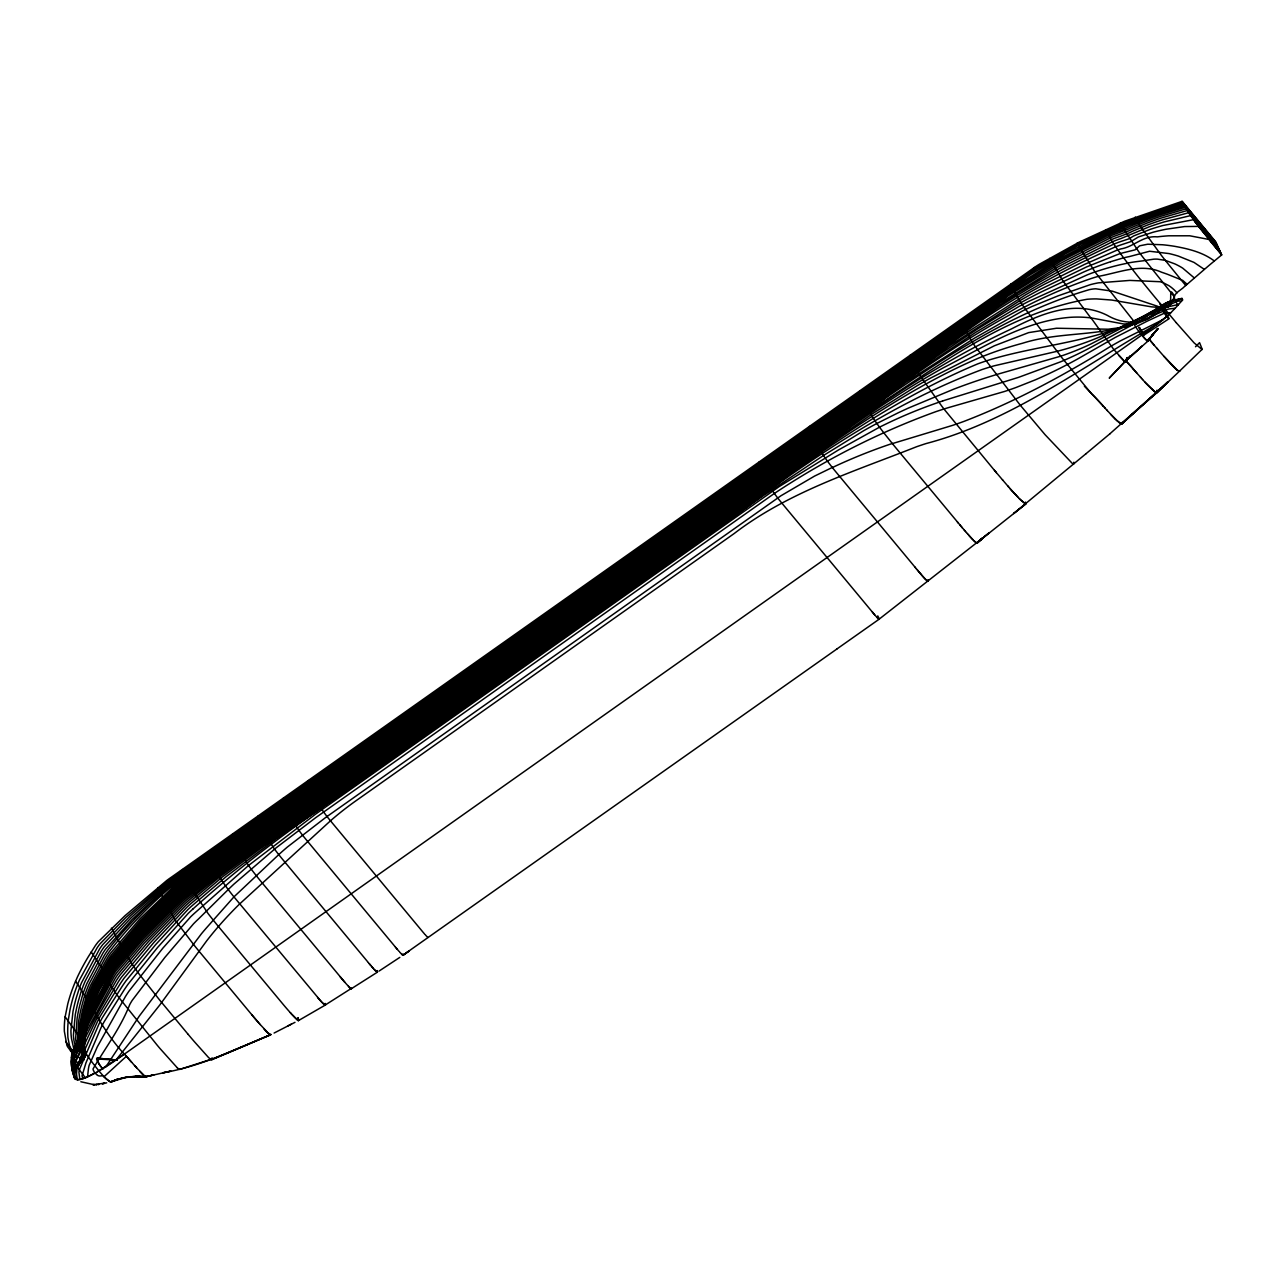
<?xml version="1.0" encoding="UTF-8"?>
<svg xmlns="http://www.w3.org/2000/svg" width="1286" height="1286" viewBox="0 0 1286 1286"><rect width="100%" height="100%" fill="white"/><g stroke="black" fill="none" stroke-linecap="round" stroke-linejoin="round"><path stroke-width="1.5" d="M98.942 1063.763L96.868 1058.169A30.735 3.697 54.7 0 1 97.575 1058.249L98.315 1058.635A30.044 3.601 54.7 0 1 98.492 1058.748L98.861 1059.021M1092.393 268.356A230.612 191.855 -24.8 0 0 1083.375 272.15L1041.708 291.729A398.644 331.659 -24.8 0 0 1017.708 304.444L977.328 329.087L934.247 357.99L214.617 866.571L182.612 890.41A107.365 89.313 -24.8 0 0 178.754 893.545L145.109 927.174L114.888 962.266A114.502 95.26 -24.8 0 0 110.885 968.181L93.605 999.72A100.662 83.751 -24.8 0 0 91.177 1006.616L81.372 1055.485A88.107 73.302 -24.8 0 1 79.619 1060.661L78.414 1064.679L83.397 1058.716L86.033 1026.742L90.293 1004.607A96.997 80.697 -24.8 0 1 95.469 990.959L110.821 964.789A123.118 102.43 -24.8 0 1 113.907 960.192L143.903 924.875L177.757 891.021A105.275 87.577 -24.8 0 1 182.885 886.954L956.527 339.327A108.137 89.972 -24.8 0 1 958.488 337.913L1025.183 295.057A427.338 355.531 -24.8 0 1 1044.553 284.19L1084.789 264.289L1116.232 250.497A88.895 73.945 -24.8 0 1 1120.829 248.921C1134.091 246.799 1142.772 235.37 1157.352 236.865A173.192 144.096 -24.8 0 1 1168.749 235.804L1189.743 235.788L1209.065 239.469L1221.475 254.403M1178.506 304.493L1168.556 306.663M77.417 1079.742L86.066 1077.507A44.351 24.032 -39.7 0 0 87.544 1076.848L88.364 1069.325A37.905 31.523 -24.8 0 1 89.152 1065.338L97.302 1046.836L125.417 996.586A136.879 113.875 -24.8 0 1 129.002 991.12L162.872 948.136L190.649 916.838A120.257 100.051 -24.8 0 1 195.681 912.192L248.568 865.462L315.745 814.022L779.091 486.655L838.488 449.955L879.528 427.177A398.113 331.225 -24.8 0 1 942.638 400.975M982.825 537.805L977.312 542.853A22.618 2.717 54.7 0 0 977.296 542.531L989.014 532.886L977.312 542.612A8.198 0.981 54.7 0 0 977.247 542.242L977.247 542.226M71.63 1052.141L67.756 1046.997A23.1 19.21 -24.8 0 1 66.888 1045.309L64.348 1031.292A105.275 87.577 -24.8 0 1 65.152 1016.792L67.788 1003.819A184.187 153.243 -24.8 0 1 74.636 983.42L77.465 976.926A229.969 191.325 -24.8 0 1 88.509 956.43L95.437 945.499A68.576 57.05 -24.8 0 1 98.379 941.657L125.144 915.568L166.858 880.412A133.583 111.143 -24.8 0 1 172.002 876.747L1034.394 267.472A68.045 56.616 -24.8 0 1 1039.522 264.128L1078.986 242.25L1122.308 222.269A66.743 55.539 -24.8 0 1 1124.784 221.176L1182.075 201.339L1215.575 241.655L1221.7 254.901L1210.222 264.434A86.773 47.003 -39.7 0 1 1207.924 266.379L1187.766 283.74A67.917 36.796 -39.7 0 1 1184.454 286.553C1181.32 290.17 1172.012 293.851 1174.841 299.525A8.102 4.388 -39.7 0 0 1176.368 300.104L1181.93 298.239L1182.718 299.927L1178.715 304.235A34.786 18.84 -39.7 0 1 1175.661 307.708L1171.498 312.048A51.376 27.826 -39.7 0 1 1167.415 315.922L1162.865 319.844A40.541 21.958 -39.7 0 1 1158.397 323.365L115.981 1060.05A117.733 63.77 -39.7 0 1 98.041 1071.431L90.904 1075.241A65.924 35.719 -39.7 0 1 87.834 1076.72M142.521 1074.292A17.972 2.154 54.7 0 0 145.205 1076.784L135.705 1076.189L145.623 1076.832L153.966 1074.823L145.704 1076.8L126.671 1077.105L135.255 1076.366L122.54 1077.925L126.43 1077.218L110.773 1081.976M79.009 1064.728C76.533 1068.586 71.614 1074.71 75.472 1079.115M1139.605 407.357L1168.154 381.765L1139.541 407.742L1157.095 392.584L1157.078 390.43M1177.044 369.934L1177.044 369.934A34.513 4.147 54.7 0 0 1178.635 370.963L1179.873 370.657A32.471 3.906 54.7 0 1 1177.076 369.918L1163.926 356.318M1179.76 370.915L1202.185 349.262L1199.565 342.639L1195.498 346.754M1127.243 357.572L1125.62 360.803L1130.619 365.819M1125.732 360.755L1127.292 357.54L1125.861 360.771L1133.127 368.825A46.521 5.594 54.7 0 0 1134.541 370.481L1140.827 377.57M83.397 1058.716C90.711 1051.418 80.664 1049.987 75.231 1051.016M977.264 543.046L982.906 537.821L977.328 542.74M1125.555 360.852L1109.239 378.132L1130.539 356.029L1124.8 361.752L1114.512 350.29A31.603 3.794 54.7 0 1 1113.113 348.57L1092.602 320.053A46.457 5.578 54.7 0 1 1090.576 317.578L1063.072 281.104L1049.649 258.406M105.918 1066.753L139.274 1016.101L201.388 933.829A255.046 212.19 -24.8 0 1 206.178 928.203L233.939 896.889L278.757 854.627A246.301 204.908 -24.8 0 1 287.421 847.008L325.454 817.639L780.907 495.785L814.552 476.093L832.299 467.461L833.601 469.101A100.356 12.056 54.7 0 0 835.98 472.01L915.423 567.656M75.858 1069.679A23.518 12.731 -39.7 0 1 77.256 1067.284L80.616 1062.525M1157.175 392.503L1167.881 381.781L1157.095 392.584M1173.941 297.854L1169.922 305.409L1163.139 307.756L1151.533 306.856L1111.779 300.056L1096.54 298.915A90.325 75.151 -24.8 0 0 1087.024 299.284C1005.459 313.736 937.237 366.864 869.207 410.99L230.323 862.504L186.808 895.763A121.72 101.272 -24.8 0 0 181.873 899.943L142.746 939.664L115.627 971.252A80.359 66.856 -24.8 0 0 112.927 975.431L72.579 1051.675A28.806 23.968 -24.8 0 0 71.63 1055.356L71.228 1061.593A56.005 46.585 -24.8 0 0 72.241 1069.711L74.041 1075.192A14.033 7.603 -39.7 0 0 74.058 1076.591A12.04 6.526 -39.7 0 0 74.363 1077.781A10.529 5.707 -39.7 0 0 75.006 1078.729A9.565 5.176 -39.7 0 0 77.562 1079.758A12.587 6.816 -39.7 0 0 79.828 1079.549A21.38 11.59 -39.7 0 0 83.108 1078.649A36.635 19.837 -39.7 0 0 86.066 1077.507L94.826 1073.183A5.867 4.871 -24.8 0 1 95.839 1073.794L96.53 1074.421M80.745 1062.349L83.767 1058.185A22.489 12.185 -39.7 0 0 85.053 1056.144A9.758 5.289 -39.7 0 0 85.969 1054.086A5.096 2.765 -39.7 0 0 86.017 1052.639A12.442 10.352 -24.8 0 0 85.053 1051.048L82.867 1048.154A11.236 9.356 -24.8 0 1 81.999 1046.45L81.227 1039.924L82.288 1027.08A236.206 196.517 -24.8 0 1 84.024 1016.326L88.027 1000.01A117.347 97.623 -24.8 0 1 93.364 986.394L108.249 959.758A110.837 92.222 -24.8 0 1 111.303 955.096L141.09 919.956L176.069 885.877A106.802 88.863 -24.8 0 1 181.374 881.842L1000.621 302.612L1057.237 267.408A273.291 227.365 -24.8 0 1 1066.801 262.231L1112.454 239.18A74.524 62.001 -24.8 0 1 1120.669 236.19L1129.976 232.557A50.299 41.843 -24.8 0 1 1132.275 231.351L1147.819 224.905A313.109 260.495 -24.8 0 1 1162.608 219.777L1188.457 212.785L1219.514 250.143M115.981 1060.05L159.818 1004.945L206.789 940.709A335.341 278.982 -24.8 0 1 239.389 904.203L331 820.323A284.544 236.72 -24.8 0 1 354.598 801.741L734.145 533.561C788.205 492.072 854.065 471.496 916.613 446.724A341.69 284.27 -24.8 0 1 926.081 443.557C1011.375 421.069 1082.748 366.381 1158.397 323.349M1157.77 328.862L1147.723 341.111L1146.003 339.681A24.338 2.926 54.7 0 1 1144.508 338.138L1138.849 331.338A24.338 2.926 54.7 0 1 1136.808 328.621L1132.355 321.613L1177.108 301.342A10.947 9.115 -24.8 0 1 1179.198 301.069L1181.432 301.02M1034.394 267.472L1007.243 295.233A257.313 139.386 -39.7 0 1 999.093 302.885C908.897 378.775 818.443 454.665 723.488 524.592L346.673 790.906C296.23 823.024 247.716 867.423 184.862 870.381A182.065 98.62 -39.7 0 1 180.554 870.895M1124.88 361.8L1142.064 346.111L1124.961 361.816L1118.772 355.418M1179.632 371.059L1157.32 392.182L1157.223 390.976A32.809 3.938 54.7 0 0 1157.046 390.285M977.312 542.917L982.97 537.837L879.126 619.177A7.073 0.852 54.7 0 0 879.077 618.92A10.77 1.286 54.7 0 0 878.997 618.662L878.965 618.566A14.58 1.752 54.7 0 0 878.756 618.019A12.973 1.559 54.7 0 0 878.547 617.521L877.775 615.865M1158.091 306.438L1112.294 291.166L1095.801 288.803A31.523 26.218 -24.8 0 0 1089.403 289.639C1014.091 311.534 947.975 355.161 883.916 399.19L224.407 865.253L186.052 894.542A117.621 97.849 -24.8 0 0 181.085 898.673L141.99 938.25L114.824 969.821A79.073 65.779 -24.8 0 0 112.123 974L77.642 1040.487L84.828 1051.948A55.571 6.671 54.7 0 0 87.352 1055.597L92.64 1062.911A28.372 3.408 54.7 0 0 95.437 1066.544L98.942 1070.9A32.15 3.858 54.7 0 0 104.053 1076.703L126.43 1056.256C104.696 1034.362 92.399 1006.375 75.552 981.218M1130.49 356.447L1147.932 341.111L1152.754 334.585L1147.787 341.144L1146.405 340.067A23.823 2.861 54.7 0 1 1144.074 337.688L1142.595 335.984L1169.199 318.639L1159.827 303.4L1163.396 307.788L1160.551 307.016A8.873 1.061 54.7 0 0 1161.917 309.749L1166.675 316.565A6.993 0.836 54.7 0 0 1168.379 318.398M193.221 908.736C233.071 872.712 275.638 839.806 319.748 809.167L763.611 495.448L823.506 455.469L863.517 430.81A408.273 339.665 -24.8 0 1 876.859 423.48L897.853 412.967A553.896 460.822 -24.8 0 1 908.72 407.935L953.296 389.353A505.752 420.763 -24.8 0 1 1000.299 373.454L1060.741 356.174A228.169 189.83 -24.8 0 0 1091.075 343.909L1134.316 321.436L1161.628 309.235A141.765 117.942 -24.8 0 1 1168.556 306.663M1085.914 453.781L1013.625 513.532L1025.746 503.967L1025.505 502.103L1025.665 504.064L977.296 542.483M1085.738 453.942L1109.914 433.784M1109.722 433.945L1138.769 408.112L1121.826 423.946L1116.714 420.57M180.185 1069.293L212.303 1058.941A21.991 2.636 54.7 0 0 212.045 1057.799M1141.823 335.051L1166.675 316.565M76.035 1079.42L75.247 1076.527A46.81 38.95 -24.8 0 1 74.459 1069.341L75.038 1063.602A21.524 17.908 -24.8 0 1 75.794 1061.127L81.082 1051.096A129.42 107.67 -24.8 0 0 83.204 1047.029L96.048 1020.071A259.306 215.726 -24.8 0 1 99.247 1013.963L118.473 981.588A123.311 102.591 -24.8 0 1 121.398 977.28L149.658 943.49L185.522 905.746A153.195 127.459 -24.8 0 1 190.376 901.39L219.697 876.923L257.136 849.194L807.721 460.083C861.99 422.001 917.368 384.482 978.469 358.151A296.118 246.365 -24.8 0 1 1022.499 343.266C1054.6 333.026 1088.904 335.726 1121.328 327.608A62.853 52.292 -24.8 0 0 1128.561 324.924L1163.074 304.927L1175.227 299.767M836.848 649.028L403.097 955.112A8.52 1.029 54.7 0 0 403.032 954.791A8.536 1.029 54.7 0 0 402.92 954.437M836.784 649.06L879.094 619.241M1174.327 298.995L1168.074 302.515A21.396 17.795 -24.8 0 0 1165.791 304.01C1152.16 323.3 1127.806 327.303 1107.423 315.424C1075.321 299.156 1040.647 313.864 1011.423 328.927C955.803 354.84 903.785 387.665 853.888 423.223L236.544 859.53L187.627 897.033A126.639 105.356 -24.8 0 0 182.692 901.261L143.598 941.207L116.576 972.859A85.31 70.971 -24.8 0 0 113.875 977.038L73.061 1052.639A26.652 22.167 -24.8 0 0 72 1056.208L71.63 1061.239A51.826 43.113 -24.8 0 0 73.238 1070.659L74.315 1073.585A16.396 8.889 -39.7 0 0 74.025 1075.192M298.481 1020.586L298.111 1017.949M124.549 1053.99L97.447 1071.736M379.065 971.075L399.817 957.379M377.377 972.184L351.432 988.677A8.841 1.061 54.7 0 0 351.464 988.452L351.432 988.259A21.428 2.572 54.7 0 0 351.399 988.066L351.399 988.066A22.2 2.668 54.7 0 1 351.432 988.275M325.117 1003.402A14.564 1.752 54.7 0 1 325.551 1004.816L351.014 988.629A17.972 2.154 54.7 0 0 351.142 988.677A10.931 1.318 54.7 0 0 351.367 988.725M291.504 1013.963L298.191 1020.554A13.487 1.624 54.7 0 0 298.529 1020.554L325.31 1005.057A12.169 1.463 54.7 0 1 324.844 1004.896L324.844 1004.896M274.095 1033.044L294.976 1022.338M287.984 1025.874L291.408 1024.122M263.823 1028.655C268.485 1035.471 272.23 1033.59 270.494 1034.908C235.29 1049.36 200.536 1066.512 162.695 1072.845L170.942 1071.061L145.575 1076.832L136.83 1068.055M1163.38 319.41L1120.685 340.726A294.944 245.369 -24.8 0 0 1109.095 347.3C1062.831 375.898 1014.67 401.907 963.841 421.438A315.809 262.73 -24.8 0 1 952.299 425.457L892.388 443.59L885.684 435.182A114.502 13.744 54.7 0 1 884.238 433.334L883 431.758A27.745 3.328 54.7 0 1 879.72 427.434L878.467 425.714A30.173 3.617 54.7 0 1 876.859 423.48A18.277 2.202 54.7 0 1 874.882 420.635A19.708 2.363 54.7 0 1 873.323 418.288A12.78 1.543 54.7 0 1 872.085 416.31A15.432 1.849 54.7 0 1 871.49 415.33L871.056 414.59A9.356 1.125 54.7 0 1 870.349 413.288A31.346 3.762 54.7 0 1 869.995 412.597L869.69 411.97A33.902 4.067 54.7 0 1 869.191 410.925L859.884 390.799M1112.277 241.832L1064.101 265.993A310.89 258.647 -24.8 0 0 1056.047 270.365L1018.271 292.854L990.493 311.18L181.744 883.112A105.259 87.577 -24.8 0 0 176.503 887.163L141.878 921.274L112.107 956.559A116.672 97.061 -24.8 0 0 109.037 961.205L94.023 987.632A110.371 91.82 -24.8 0 0 88.718 1001.296L84.844 1017.821A243.536 202.609 -24.8 0 0 83.22 1028.72L82.24 1041.628L82.979 1047.929A9.211 7.652 -24.8 0 0 83.783 1049.456L85.31 1051.723A11.14 6.028 -39.7 0 0 84.04 1051.225A19.21 10.401 -39.7 0 0 83.043 1051.032L76.79 1050.951M111.014 1081.944L118.087 1079.067L111.126 1081.606M212.013 1059.664L270.799 1034.619L211.354 1059.6M1202.088 349.503L1194.131 342.912L1176.385 322.85M1182.284 298.995L1180.082 299.156A20.303 16.895 -24.8 0 0 1174.874 300.168L1125.893 325.069A129.195 107.477 -24.8 0 1 1115.187 329.409C1074.405 343.523 1030.986 347.365 989.754 359.791A193.623 161.088 -24.8 0 0 977.746 363.874C913.253 390.719 854.177 428.945 797.159 468.956L266.99 843.648L222.124 877.181L191.389 903.206A149.176 124.115 -24.8 0 0 186.566 907.578L153.87 942.445L124.131 978.116A146.99 122.283 -24.8 0 0 120.08 983.999L100.453 1015.876A184.991 153.902 -24.8 0 0 97.27 1022L84.217 1051.064A144.096 119.871 -24.8 0 1 82.288 1055.05L77.224 1065.676L76.533 1073.939A46.843 38.982 -24.8 0 0 77.562 1079.742M942.622 400.943L1018.592 377.345L1060.484 361.864A300.072 249.645 -24.8 0 0 1087.715 349.036L1135.49 323.172L1167.72 309.267A20.48 17.04 -24.8 0 1 1170.517 308.769L1175.115 308.302M1110.622 261.717L1121.971 258.293A94.376 78.51 -24.8 0 1 1129.446 256.557L1149.604 251.252L1169.119 253.583A136.654 113.682 -24.8 0 1 1178.442 256.123L1194.003 262.408L1204.307 269.353M977.135 543.126L976.926 543.11A20.753 2.492 54.7 0 1 976.476 542.901A18.47 2.218 54.7 0 1 975.929 542.547L975.833 542.467A18.47 2.218 54.7 0 1 975.479 542.178L973.743 540.57L975.479 542.178M106.722 1082.844L93.926 1084.661L80.841 1081.751M1156.902 392.664L1156.5 392.632A35.092 4.212 54.7 0 1 1154.651 391.523L1144.701 381.91M1162.946 307.065C1176.626 311.373 1166.097 281.28 1174.375 296.134M270.381 1034.908L269.658 1034.587M75.745 1051L71.373 1051.032A18.422 9.983 -39.7 0 1 70.489 1050.935L74.958 1051.032M74.315 1051.048L71.55 1038.879A80.986 67.37 -24.8 0 1 70.923 1030.616L72.98 1011.519A192.112 159.834 -24.8 0 1 76.581 996.811L78.912 989.577A147.97 123.102 -24.8 0 1 81.548 982.713L99.569 949.02A75.729 63.014 -24.8 0 1 102.558 944.824L130.031 916.162L168.386 882.276A127.137 105.773 -24.8 0 1 172.71 879.094L1026.421 275.911A211.66 176.086 -24.8 0 1 1036.789 268.999L1078.054 245.433L1120.894 225.725A38.291 31.861 -24.8 0 0 1122.437 225.034L1123.948 224.327A77.224 64.252 -24.8 0 1 1126.649 223.089L1154.667 212.56L1183.168 203.574L1216.556 243.777M78.526 1050.887L76.147 1042.319A47.469 39.48 -24.8 0 1 75.617 1038.799L77.128 1018.094A222.928 185.457 -24.8 0 1 79.764 1005.298L82.609 995.026A139.097 115.724 -24.8 0 1 86.95 983.42L102.607 953.682A82.738 68.833 -24.8 0 1 105.468 949.309L132.056 919.522L169.511 884.575A111.143 92.463 -24.8 0 1 175.073 880.38L1019.83 283.418L1059.182 258.743L1107.664 233.923A118.987 98.99 -24.8 0 1 1117.1 230.13L1122.244 228.281A20.255 16.847 -24.8 0 0 1123.787 227.622L1125.813 226.625A73.447 61.101 -24.8 0 1 1128.803 225.179L1149.829 216.916A448.701 373.294 -24.8 0 1 1158.943 213.717L1184.39 206.001L1217.537 245.899M80.536 1050.871L78.044 1043.734A32.954 27.408 -24.8 0 1 77.449 1040.728L78.719 1020.762A230.258 191.566 -24.8 0 1 81.307 1007.79L84.12 997.341A137.586 114.47 -24.8 0 1 89.329 983.501L104.102 955.739A94.135 78.317 -24.8 0 1 108.072 949.695C128.118 924.345 151.201 901.197 176.343 880.894A115.611 96.193 -24.8 0 1 181.406 877.293L185.071 874.866A79.941 66.518 -24.8 0 0 189.122 872.037L191.614 870.172A62.242 51.778 -24.8 0 1 192.964 869.175L1015.827 287.662L1058.458 260.833L1108.323 235.177A98.379 81.838 -24.8 0 1 1118.74 231.126L1123.016 229.68A16.798 13.969 -24.8 0 0 1124.559 229.037L1127.179 227.718A69.074 57.468 -24.8 0 1 1129.542 226.561L1145.038 220.227A412.147 342.88 -24.8 0 1 1159.634 215.003L1185.113 207.351L1218.035 246.96M145.157 1076.703L135.689 1076.43L145.35 1076.784M1179.391 299.638L1177.831 299.509A5.803 4.822 -24.8 0 0 1176.867 299.525L1167.801 302.323A16.493 13.728 -24.8 0 0 1165.212 303.609L1147.723 318.928L1135.956 324.088L1123.675 323.992L1090.833 317.867A106.915 88.943 -24.8 0 0 1070.981 317.272C1024.219 320.648 983.758 347.156 943.056 367.941C907.466 387.793 873.596 410.555 840.417 434.154L240.112 858.405L188.512 898.351A135.432 112.67 -24.8 0 0 183.609 902.611L144.546 942.863L117.685 974.627A94.007 78.205 -24.8 0 0 114.968 978.807L73.64 1055.034A24.498 20.383 -24.8 0 0 72.804 1057.622L72.032 1064.953A54.494 45.331 -24.8 0 0 72.739 1072.122L74.058 1076.591M1170.758 312.787L1165.132 312.82L1147.53 320.986L1115.123 337.511L1079.083 358.167A410.475 341.497 -24.8 0 1 1035.568 379.756L1016.245 387.407A274.77 228.603 -24.8 0 1 1004.302 391.539L947.927 407.775A331.032 275.397 -24.8 0 0 936.16 411.552C879.206 432.096 824.76 459.97 774.349 493.454L315.809 817.591L276.056 847.892L233.956 884.093A263.839 219.504 -24.8 0 0 228.233 889.558L198.703 918.767A136.637 113.666 -24.8 0 0 193.479 923.862L164.817 957.491L132.12 1000.492A85.905 71.469 -24.8 0 0 129.725 1004.591C120.707 1027.787 105.42 1047.752 93.09 1068.843A4.453 3.713 -24.8 0 0 93.315 1070.177L94.826 1073.183M117.267 1060.098L97.35 1058.169L117.122 1060.082L98.974 1059.101M82.304 1050.951L78.784 1040.294L80.086 1023.126A232.075 193.077 -24.8 0 1 82.593 1009.976L86.178 996.843A132.072 109.873 -24.8 0 1 90.583 985.397L105.339 957.748A99.311 82.625 -24.8 0 1 109.278 951.656C129.066 926.145 151.796 902.692 176.729 882.164A112.284 93.412 -24.8 0 1 181.776 878.531L185.586 875.959A110.001 91.515 -24.8 0 0 189.187 873.435L1009.156 293.642L1059.76 261.83A227.317 189.106 -24.8 0 1 1070.113 256.252L1110.525 235.901A79.475 66.116 -24.8 0 1 1118.691 232.814L1128.015 229.213A66.277 55.137 -24.8 0 1 1130.346 228.04L1145.842 221.642A380.977 316.951 -24.8 0 1 1160.454 216.402L1185.981 208.846L1218.533 248.021M1156.5 392.632L1122.035 423.673A31.105 3.729 54.7 0 1 1121.472 424.042A33.018 3.971 54.7 0 1 1119.672 423.11L1110.59 414.221M927.913 581.32L927.093 580.79A14.162 1.704 54.7 0 1 926.45 580.243L926.45 580.243M110.467 1081.912L106.175 1078.777A31.153 3.745 54.7 0 1 103.105 1075.691L100.163 1075.996A5.353 4.453 -24.8 0 1 97.109 1075.032L96.659 1074.549M84.217 1059.809L77.256 1056.738A25.624 21.315 -24.8 0 1 73.302 1053.861L71.759 1052.269M256.557 876.023A68.399 8.214 54.7 0 0 260.865 881.328L344.793 982.231A57.114 6.864 54.7 0 0 348.426 986.233A32.873 3.954 54.7 0 0 349.294 987.166L350.885 988.564A19.226 2.315 54.7 0 0 351.142 988.677M350.612 988.404L350.724 988.468A7.362 0.884 54.7 0 1 350.339 988.178L349.921 987.793A16.461 1.977 54.7 0 1 349.294 987.166A32.906 3.954 54.7 0 1 348.426 986.233M1176.69 300.136C1160.969 300.41 1148.302 318.815 1133.207 324.217A42.84 35.638 -24.8 0 1 1125.861 326.885L1108.194 329.216L1056.497 328.235L1028.671 332.608L994.319 345.805L930.598 378.068A524.592 436.436 -24.8 0 0 917.014 385.784L874.255 412.597L823.008 447.866L249.211 853.39L219.022 875.653L189.492 899.75A149.321 124.228 -24.8 0 0 184.589 904.074L148.437 941.577L119.984 975.11A107.735 89.618 -24.8 0 0 116.206 980.768L98.25 1012.275L81.661 1044.73A155.51 129.388 -24.8 0 1 79.491 1048.669L74.54 1057.848A22.73 18.904 -24.8 0 0 73.72 1060.387L73.013 1067.605A50.893 42.342 -24.8 0 0 73.784 1074.453L75.006 1078.729M1214.241 260.913C1202.812 252.265 1188.473 248.809 1174.616 246.317A172.115 143.18 -24.8 0 0 1162.544 244.758L1147.723 244.211L1139.83 245.787A4.822 4.019 -24.8 0 0 1138.287 247.008L1135.088 249.854L1123.514 252.699A79.234 65.924 -24.8 0 0 1118.804 254.049L1086.606 266.909L1040.503 289.237A434.202 361.237 -24.8 0 0 1019.766 300.715L949.92 345.484L213.54 865.912L182.065 889.189A104.005 86.516 -24.8 0 0 178.191 892.323L144.53 926L114.406 961.253A120.321 100.099 -24.8 0 0 111.303 965.818L94.971 994.126A97.431 81.066 -24.8 0 0 90.727 1005.62L87.271 1021.823L83.268 1052.639A82.995 69.058 -24.8 0 1 82.561 1056.063L81.854 1059.021A90.55 75.344 -24.8 0 0 81.307 1061.609M269.401 1034.394L259.965 1024.267M323.686 1004.012L324.442 1004.623L321.195 1001.521M73.768 1058.876L74.524 1059.535A23.502 2.829 54.7 0 1 75.07 1060.018L79.25 1064.406M73.415 1058.587L71.405 1057.172L71.678 1058.153A7.057 0.852 54.7 0 0 72.418 1059.503A9.34 1.125 54.7 0 0 73.527 1061.304A13.053 1.559 54.7 0 0 75.038 1063.602A25.656 3.086 54.7 0 0 77.015 1066.448A52.855 6.35 54.7 0 0 79.362 1069.743L81.066 1072.106A24.884 2.99 54.7 0 0 82.208 1073.649L85.423 1077.764M323.622 1003.964L323.525 1003.868A14.709 1.768 54.7 0 1 323.043 1003.434L321.773 1002.148M878.531 618.839L878.29 618.63A22.714 2.733 54.7 0 1 878.065 618.421L878.274 618.614A22.36 2.685 54.7 0 0 878.499 618.823L878.595 618.904A15.175 1.816 54.7 0 0 878.676 618.968M376.091 971.332L373.888 969.049M1152.272 389.529L1146.726 384.112M177.179 1067.685L159.946 1048.46A90.084 10.818 54.7 0 1 157.133 1045.116L119.019 997.679A25.093 3.006 54.7 0 1 116.753 994.48A26.186 3.151 54.7 0 1 110.001 984.015L108.924 982.166A23.261 2.797 54.7 0 1 107.574 979.659L101.755 967.956L91.21 951.945M401.923 954.421L402.518 954.935A20.753 2.492 54.7 0 1 402.309 954.759A24.048 2.893 54.7 0 1 402.116 954.582A19.21 2.315 54.7 0 1 401.875 954.373A17.506 2.106 54.7 0 1 401.618 954.132A16.975 2.042 54.7 0 1 400.991 953.489A17.763 2.138 54.7 0 1 400.412 952.878A19.338 2.315 54.7 0 1 399.705 952.106L399.657 952.042M375.994 971.252L376.026 971.268A14.709 1.768 54.7 0 1 375.576 970.85A17.956 2.154 54.7 0 1 374.917 970.158A22.505 2.701 54.7 0 1 374.081 969.258M1187.123 284.302L1182.734 280.412L1167.511 274.288A314.7 261.814 -24.8 0 0 1161.547 272.214C1140.987 262.858 1118.949 272.777 1098.276 276.377A114.599 95.341 -24.8 0 0 1088.663 279.384C1021.936 302.531 962.523 341.353 904.958 381.492L215.598 868.709L183.834 892.838A117.878 98.074 -24.8 0 0 179.992 896.004L143.421 932.639L114.711 965.947A95.26 79.25 -24.8 0 0 110.95 971.621L93.926 1004.286A191.453 159.287 -24.8 0 0 91.226 1010.941L80.423 1042.721A142.859 118.859 -24.8 0 1 78.205 1048.444L73.977 1059.857L75.858 1069.679A19.82 10.738 -39.7 0 0 74.893 1071.768A18.374 9.95 -39.7 0 0 74.299 1073.585M878 618.357L878.097 618.453A22.264 2.668 54.7 0 1 877.518 617.891A20.721 2.492 54.7 0 1 877.036 617.409L876.972 617.344A20.528 2.459 54.7 0 0 877.518 617.891M1103.308 406.135L1095.061 397.245A82.545 9.918 54.7 0 0 1093.55 395.718L1084.387 386.186M1091.284 393.484L1061.882 357.717A88.557 10.642 54.7 0 0 1056.095 350.017L1022.836 305.554A30.06 3.617 54.7 0 1 1020.698 302.226L1020.023 301.149A34.545 4.147 54.7 0 1 1013.416 289.27M1091.846 394.03L1093.55 395.718A123.681 14.853 54.7 0 1 1103.163 405.99M1116.119 420.008L1114.721 418.609M1114.592 418.497L1106.539 409.736M1020.57 499.916L1025.665 504.064L1019.621 498.92M1020.345 499.675L1019.139 498.421M294.59 1017.339L297.275 1019.943A14.307 1.72 54.7 0 0 298.207 1020.57M1017.242 496.428L1018.19 497.425M1017.949 497.168L1019.38 498.679M1017.467 496.669L1016.294 495.415M1015.811 494.917L1016.76 495.914M1014.863 493.904L1016.053 495.174M142.183 1073.971L141.428 1073.167M1015.57 494.66L1013.898 492.86M1170.565 363.649L1170.63 363.729A50.475 6.06 54.7 0 0 1177.204 370.127M1146.517 383.887L1142.45 379.386M294.173 1016.888L293.047 1015.683M321.323 1001.665L233.168 895.924A69.187 8.311 54.7 0 1 230.146 892.066L226.818 887.678A14.902 1.784 54.7 0 1 225.806 886.279L225.227 885.475A29.208 3.504 54.7 0 1 223.909 883.578L223.201 882.55A12.169 1.463 54.7 0 1 220.645 878.563A11.622 1.399 54.7 0 1 219.697 876.923A17.65 2.122 54.7 0 1 219.022 875.653A30.687 3.681 54.7 0 1 218.813 875.203L216.562 870.702A29.723 3.569 54.7 0 1 216.225 869.995L207.737 851.686M1014.381 493.374L1011.407 490.127M320.937 1001.264L320.809 1001.119A66.92 8.037 54.7 0 1 319.041 999.174A67.306 8.086 54.7 0 1 317.562 997.502M1013.657 492.602L1012.162 490.979M141.026 1072.733L139.804 1071.383M292.661 1015.265L291.89 1014.413M134.692 1065.676L126.43 1056.256A57.468 6.896 54.7 0 0 131.574 1062.204M1140.055 328.477L1138.978 327.383L1141.245 330.856M134.548 1065.515L135.544 1066.608M1103.115 405.926L1104.481 407.437M1011.921 490.689L1010.892 489.564M425.312 934.826L425.312 934.826A13.342 1.607 54.7 0 0 427.916 937.462M290.347 1012.693L291.424 1013.898M135.159 1066.19L136.123 1067.251M1104.385 407.324L1105.172 408.209M1107.294 410.588L1104.963 407.983M135.786 1066.882L137.055 1068.296M1140.393 328.862L1138.962 327.383L1142.016 331.965M1165.518 358.087L1166.016 358.649A104.455 12.538 54.7 0 0 1170.79 363.89M1165.02 357.54L1157.368 348.844M1137.129 373.422L1135.94 372.088A50.877 6.108 54.7 0 1 1133.127 368.825M1140.457 377.136L1142.579 379.531M1009.848 488.375L1011.15 489.853M968.615 535.024L971.155 537.87A28.806 3.456 54.7 0 0 973.277 540.12L970.078 536.664A114.502 13.744 54.7 0 1 968.872 535.314L967.956 534.253M373.261 968.358L371.959 966.863A63.062 7.571 54.7 0 1 370.85 965.561L368.375 962.635M1010.635 489.275L1008.256 486.542M968.085 534.413L966.397 532.484M399.126 951.431L398.596 950.836A49.093 5.9 54.7 0 1 397.342 949.357L395.349 946.994M344.889 982.327L344.793 982.231A58.32 7.009 54.7 0 1 342.799 979.9L342.124 979.112A90.245 10.835 54.7 0 1 340.163 976.781M1156.644 348.024L1157.545 349.053M966.461 532.565L964.918 530.796M258.791 1022.933L260.174 1024.508M1156.853 348.265L1154.121 345.098M258.968 1023.142L256.461 1020.232A95.534 11.478 54.7 0 1 251.622 1014.525L198.928 951.093A92.608 11.124 54.7 0 1 194.379 945.532L175.025 919.94L157.664 887.629M1194.228 277.872L1182.638 268.083A84.715 70.489 -24.8 0 0 1174.761 263.855L1165.325 260.383L1157.577 259.145A30.253 25.173 -24.8 0 0 1153.735 259.177L1146.34 260.302A53.482 44.496 -24.8 0 1 1143.575 260.753L1136.888 261.588A112.268 93.412 -24.8 0 0 1129.188 262.794L1120.299 264.707A253.744 211.113 -24.8 0 0 1103.308 269.288L1097.006 271.282A144.884 120.546 -24.8 0 0 1087.522 274.738L1028.511 301.471A318.43 264.916 -24.8 0 0 1019.107 306.406L975.608 332.399L920.76 368.921L215.1 867.632L183.223 891.616A112.895 93.926 -24.8 0 0 179.365 894.767L142.81 931.434L114.229 964.886A106.77 88.83 -24.8 0 0 111.335 969.226L99.922 988.838L93.283 1003.048A117.155 97.463 -24.8 0 0 90.856 1010.008L80.809 1049.328A61.069 50.797 -24.8 0 1 78.751 1054.086L75.472 1061.03A6.816 5.674 -24.8 0 0 75.376 1062.461L77.256 1067.284M1008.787 487.153L1007.71 485.915M963.889 529.607L965.063 530.957M964.178 529.945L961.446 526.762M1153.912 344.857L1149.395 339.568M1154.394 345.42L1153.88 344.809A150.719 18.1 54.7 0 1 1149.523 339.697L1148.543 338.539M1007.983 486.221L1002.469 479.791M1175.709 299.959L1175.018 299.702A12.362 1.479 54.7 0 1 1174.986 299.992M962.394 527.871L959.629 524.624M921.065 574.36L922.255 575.758A29.707 3.569 54.7 0 0 925.47 579.279L926.081 579.89A28.822 3.456 54.7 0 1 922.239 575.726A55.571 6.671 54.7 0 1 921.065 574.36L920.631 573.861A106.593 12.796 54.7 0 1 918.799 571.691M1002.742 480.112L996.136 472.364M920.808 574.07L917.834 570.55M1176.256 322.706L1155.246 297.596A152.713 18.342 54.7 0 1 1151.549 293.112L1140.537 279.592M960.996 526.231L894.911 446.708A127.362 15.287 54.7 0 1 893.432 444.892L892.388 443.59M995.573 471.689L996.409 472.685M995.01 471.03L995.862 472.026M1133.127 368.825L1131.117 366.414M994.448 470.355L995.3 471.367M957.411 521.987L958.311 523.048M917.352 569.971L918.317 571.129M994.737 470.692L945.049 410.347A69.106 8.295 54.7 0 1 942.043 406.521L919.812 375.367A26.395 3.167 54.7 0 1 917.529 370.963L910.247 355.209M916.291 568.685L917.641 570.309M914.957 567.094L916.388 568.814M872.39 612.088L874.802 614.933A24.852 2.99 54.7 0 0 875.477 615.705A19.081 2.299 54.7 0 0 876.104 616.412L876.554 616.894A18.711 2.25 54.7 0 0 876.859 617.216M395.22 946.834L306.325 839.838A59.976 7.202 54.7 0 1 303.303 836.125L302.371 834.935A18.502 2.218 54.7 0 1 298.786 830.161A7.121 0.852 54.7 0 1 296.97 827.541M368.085 962.266L282.679 859.466A76.469 9.179 54.7 0 1 279.48 855.544L278.757 854.627A20.496 2.459 54.7 0 1 274.561 849.114A10.626 1.27 54.7 0 1 272.905 846.718L271.282 844.211A10.529 1.27 54.7 0 1 269.964 841.735L258.1 816.096M1216.074 242.716L1182.075 201.339M1217.054 244.838L1183.747 204.747L1155.198 213.621L1128.143 223.909A74.749 62.194 -24.8 0 0 1125.137 225.291L1123.08 226.304A26.138 21.733 -24.8 0 1 1121.537 226.979L1114.496 229.68A159.11 132.378 -24.8 0 0 1105.622 233.425L1064.824 254.001L1031.195 274.191A278.708 231.882 -24.8 0 0 1022.193 280.316L173.224 880.203A117.444 97.704 -24.8 0 0 168.948 883.418L131.043 917.834L104.037 947.107A79.041 65.763 -24.8 0 0 101.128 951.399L85.262 981.009A142.65 118.682 -24.8 0 0 80.873 992.438L77.964 1002.469A211.611 176.053 -24.8 0 0 75.231 1015.04L73.415 1035.134A64.927 54.012 -24.8 0 0 73.993 1040.744L76.421 1050.967M1219.015 249.082L1187.042 210.599L1161.419 217.977A350.339 291.456 -24.8 0 0 1146.758 223.185L1131.262 229.631A60.265 50.138 -24.8 0 0 1128.947 230.821L1119.592 234.406A74.363 61.873 -24.8 0 0 1111.393 237.428L1069.309 258.727A249.838 207.85 -24.8 0 0 1058.491 264.562L1007.742 296.134A88.477 73.607 -24.8 0 0 1005.395 297.773L188.656 875.284A136.911 113.907 -24.8 0 1 186.116 877.068L182.146 879.785A110.612 92.029 -24.8 0 0 175.652 884.591L140.238 918.542L110.355 953.456A104.407 86.869 -24.8 0 0 107.317 958.118L92.544 984.98A125.433 104.359 -24.8 0 0 87.191 998.531L83.67 1011.873A232.686 193.591 -24.8 0 0 81.259 1025.215L80.182 1042.142L84.04 1051.209M1219.996 251.22L1190.45 215.646L1164.168 221.915A268.71 223.555 -24.8 0 0 1149.121 226.85L1120.99 238.537A79.025 65.747 -24.8 0 0 1112.277 241.832L1105.703 229.664M1220.494 252.281L1193.424 219.697L1163.01 225.484A222.928 185.473 -24.8 0 0 1150.777 229.165L1133.866 235.852A24.563 20.431 -24.8 0 0 1131.937 237.01L1130.153 238.183A8.568 7.137 -24.8 0 1 1128.738 238.891L1121.521 241.27A86.676 72.112 -24.8 0 0 1113.821 244.147C1066.19 266.089 1019.991 291.375 977.28 321.918L182.13 884.398A104.664 87.062 -24.8 0 0 176.921 888.449L142.601 922.528L112.782 957.877A120.884 100.565 -24.8 0 0 109.712 962.507L94.569 988.789A103.925 86.451 -24.8 0 0 90.084 999.961L85.133 1021.952A260.335 216.595 -24.8 0 0 83.783 1032.674L83.204 1047.029L85.197 1052.495A12.989 10.802 -24.8 0 1 85.953 1054.086M1220.977 253.342L1198.6 226.4L1184.647 226.561L1166.37 229.181A184.38 153.388 -24.8 0 0 1153.204 232.203L1138.431 236.946L1131.969 240.884A6.092 5.064 -24.8 0 1 1130.667 241.672L1122.34 244.436A94.746 78.816 -24.8 0 0 1114.094 247.442C1062.043 270.269 1012.243 298.175 966.011 331.29L182.516 885.668A104.713 87.11 -24.8 0 0 177.339 889.735L143.26 923.718L113.377 959.083A123.151 102.462 -24.8 0 0 110.291 963.68L95.035 989.882A99.231 82.561 -24.8 0 0 90.583 1001.038L85.439 1025.874A301.149 250.545 -24.8 0 0 84.12 1038.574L84.651 1054.375A24.321 20.238 -24.8 0 1 85.037 1056.144M1221.7 254.901L1214.386 246.044A131.847 15.834 54.7 0 1 1212.264 243.44L1201.526 230.081A83.413 10.015 54.7 0 1 1195.433 222.365M872.535 612.249L781.47 502.649A35.735 4.292 54.7 0 1 777.741 498.036M188.126 1034.33L161.682 1002.485A102.189 12.265 54.7 0 1 159.528 999.881L138.663 973.454A28.067 3.376 54.7 0 1 131.285 962.716L128.214 957.732A21.991 2.636 54.7 0 1 126.735 955.112L111.4 928.154M1174.166 296.6L1163.428 283.113A113.216 13.599 54.7 0 0 1161.258 280.396L1151.999 268.854A123.44 14.821 54.7 0 1 1138.817 251.863L1121.312 225.243A47.518 5.707 54.7 0 1 1120.315 223.185M1178.056 305.039L1176.545 302.933A8.922 1.077 54.7 0 1 1175.742 301.696L1174.906 300.265M1195.433 222.333L1182.557 202.32L1126.118 221.948A77.61 64.573 -24.8 0 0 1122.839 223.394L1121.858 223.86A65.972 54.88 -24.8 0 1 1120.299 224.552L1079.42 243.327L1039.795 265.559A138.422 115.161 -24.8 0 0 1030.472 271.635L172.147 878.033A137.972 114.776 -24.8 0 0 167.823 881.183L126.028 917.304L99.938 943.924A72.016 59.912 -24.8 0 0 97.077 947.895L79.523 979.884A158.676 132.008 -24.8 0 0 76.806 986.507L75.97 988.773A178.577 148.565 -24.8 0 0 70.023 1009.799L68.496 1018.833A123.633 102.848 -24.8 0 0 67.949 1037.802L70.232 1049.135A4.34 3.601 -24.8 0 0 70.81 1049.778L71.63 1050.389A5.642 4.694 -24.8 0 1 72.289 1051.064M65.136 1016.792L74.636 1029.893A29.803 3.585 54.7 0 1 76.838 1033.124A30.848 3.697 54.7 0 1 79.041 1036.468L84.265 1045.84L77.739 1040.422L72.498 1052.559A31.555 26.25 -24.8 0 0 71.791 1056.272L71.421 1062.509A56.214 46.778 -24.8 0 0 72.289 1070.917L74.363 1077.781M102.784 1069.261L101.578 1067.589M101.867 1067.991L101.015 1066.785M100.855 1066.576L100.276 1065.756M1141.888 331.788L1143.158 333.588M1143.286 333.765L1143.993 334.778M100.597 1066.207L99.135 1064.052M99.697 1064.904L98.765 1063.506A6.8 0.82 54.7 0 1 97.334 1061.03L96.563 1058.86M1112.165 241.639L1118.29 250.561A73.784 8.857 54.7 0 0 1127.533 262.971L1129.253 265.254A101.883 12.233 54.7 0 0 1140.569 279.657M245.369 860.334L245.015 859.691A15.512 1.865 54.7 0 1 244.533 858.807M1147.433 339.938L1147.851 341.16L1152.754 334.585L1147.723 340.452M244.42 858.566L244.051 857.875A27.713 3.328 54.7 0 1 243.215 856.187L232.927 833.891M1135.249 217.125L1136.519 219.842A28.839 3.456 54.7 0 0 1138.769 224.118L1161.178 255.126A128.857 15.48 54.7 0 0 1168.363 264.193L1182.557 281.65A135.159 16.236 54.7 0 0 1185.74 285.492M1010.973 284.013L1013.384 289.237M960.61 319.619L971.203 340.42A30.526 3.665 54.7 0 0 975.142 346.432L1020.2 405.138L1045.068 434.684L1072.556 463.683A30.832 3.697 54.7 0 0 1073.697 464.005L1073.858 462.204M809.521 426.389L820.404 449.939A24.643 2.958 54.7 0 0 821.481 452.093A7.829 0.948 54.7 0 0 822.317 453.572A12.474 1.495 54.7 0 0 823.49 455.469A14.162 1.704 54.7 0 0 825.13 457.912A15.336 1.849 54.7 0 0 827.493 461.208A27.697 3.328 54.7 0 0 832.283 467.445M759.158 461.979L771.504 488.696A12.49 1.495 54.7 0 0 772.645 490.914L774.349 493.454A20.914 2.508 54.7 0 0 777.725 498.003M308.463 780.506L322.529 810.341A8.054 0.964 54.7 0 0 323.654 811.98A15.689 1.881 54.7 0 0 327.014 816.497M283.29 798.301L295.7 825.178A7.748 0.932 54.7 0 0 297.034 827.573M182.564 869.497L191.373 887.87A149.305 17.924 54.7 0 0 192.353 889.799L208.091 913.558A97.35 11.687 54.7 0 0 218.491 926.595L282.454 1003.53A71.277 8.552 54.7 0 0 285.315 1006.938A83.863 10.063 54.7 0 0 288.048 1010.089L289.125 1011.31A133.776 16.059 54.7 0 0 291.279 1013.722M1077.025 243.263L1094.965 271.909L1136.068 324.04L1132.355 321.613L1099.225 337.141A246.799 205.326 -24.8 0 1 1057.06 351.319L994.303 365.787A210.711 175.298 -24.8 0 0 982.102 369.532C907.321 397.47 839.163 440.134 774.461 486.397L277.069 837.942L226.24 876.586L192.659 905.231A138.711 115.402 -24.8 0 0 187.836 909.62L155.461 944.84L125.996 980.832A174.189 144.916 -24.8 0 0 121.945 986.7L102.012 1018.239A157.149 130.738 -24.8 0 0 98.829 1024.331L86.821 1052.286A219.922 182.966 -24.8 0 1 84.297 1058.089L79.362 1069.743A18.245 15.175 -24.8 0 0 78.96 1072.347L79.828 1079.565M928.074 580.259L928.026 580.131A27.842 3.344 54.7 0 0 927.881 579.777A27.344 3.279 54.7 0 1 928.074 580.259L928.122 580.356A18.502 2.218 54.7 0 1 928.17 580.5A7.346 0.884 54.7 0 1 928.283 580.854M878.933 618.47L878.965 618.566A13.23 1.591 54.7 0 1 878.997 618.662M298.014 1017.676L298.641 1019.798M83.108 1078.649L82.256 1076.623A5.835 4.855 -24.8 0 1 82.063 1075.755L85.985 1062.783L101.096 1027.53A180.49 150.157 -24.8 0 1 104.295 1021.502L124.179 989.866A188.19 156.571 -24.8 0 1 128.23 983.983L157.422 947.669L188.19 913.414A127.009 105.661 -24.8 0 1 193.221 908.736M145.736 1075.626L145.784 1075.884M73.077 1051.064A27.569 3.311 54.7 0 1 65.634 1041.451M85.294 1051.739A5.61 3.038 -39.7 0 1 86.033 1052.623M1092.393 268.356A265.446 220.838 -24.8 0 1 1110.622 261.717M1176.979 292.886A49.141 40.879 -24.8 0 0 1168.91 285.669L1163.074 282.679A30.044 24.997 -24.8 0 0 1159.972 281.714L1129.88 280.412L1098.357 282.856A85.648 71.26 -24.8 0 0 1090.367 284.64L1058.04 295.86L1031.806 306.566A256.396 213.299 -24.8 0 0 1022.306 311.067L974.692 338.009L906.116 382.087L221.867 865.607A91.451 76.083 -24.8 0 0 220.26 866.732L184.123 894.3A110.467 91.917 -24.8 0 0 180.345 897.435L141.299 936.931L114.165 968.567A82.851 68.93 -24.8 0 0 111.464 972.746L91.627 1011.905L73.141 1055.404A28.565 23.775 -24.8 0 0 72.723 1057.992L72.755 1063.233A46.617 38.773 -24.8 0 0 74.926 1071.752M245.69 860.897A18.004 2.154 54.7 0 0 245.964 861.379A8.713 1.045 54.7 0 0 247.025 863.131A15.609 1.881 54.7 0 0 248.568 865.462L248.68 865.607A8.343 0.997 54.7 0 0 250.191 867.745L251.333 869.288A53.61 6.446 54.7 0 0 256.541 875.991M832.331 467.557A454.071 377.762 -24.8 0 1 892.355 443.461M327.03 816.53A29.899 3.585 54.7 0 0 330.454 820.773L422.258 931.273A31.073 3.729 54.7 0 0 424.669 934.102M104.053 1076.72A37.005 4.437 54.7 0 0 107.686 1080.063A47.775 5.739 54.7 0 0 110.532 1081.96M180.345 1068.666A26.009 3.119 54.7 0 1 177.179 1067.669M211.869 1059.696A28.067 3.376 54.7 0 1 208.348 1057.317L194.347 1041.66A132.265 15.882 54.7 0 1 188.142 1034.346M258.357 1022.434A112.075 13.455 54.7 0 1 251.638 1014.558M325.519 1004.768A11.799 1.415 54.7 0 1 325.503 1004.913M377.457 971.878A7.459 0.9 54.7 0 1 377.489 972.039M372.956 968.004A41.345 4.967 54.7 0 1 371.959 966.863M370.85 965.577A94.023 11.285 54.7 0 1 369.291 963.712M402.984 954.132A7.234 0.868 54.7 0 1 403.177 954.582M397.342 949.373A77.61 9.323 54.7 0 1 396.024 947.798M874.689 614.804A31.539 3.794 54.7 0 1 874.319 614.386A41.441 4.983 54.7 0 1 873.371 613.245A61.021 7.33 54.7 0 1 872.631 612.377M928.187 580.516A7.973 0.964 54.7 0 1 928.315 581.047M927.335 580.983A13.455 1.607 54.7 0 1 927.093 580.79M1156.468 392.777A50.315 6.044 54.7 0 1 1152.208 389.417M1179.889 370.175L1179.889 370.175M1122.099 423.062L1139.123 408.128L1122.003 423.721A34.545 4.147 54.7 0 0 1122.019 422.483A35.156 4.228 54.7 0 1 1122.099 423.062M1125.314 361.591L1130.507 355.9L1125.234 361.736M1152.738 334.698L1147.787 341.144L1157.818 328.509L1152.674 334.762M1157.85 328.669L1152.577 334.762L1157.818 328.798M1130.587 356.27L1124.961 361.816L1130.587 356.27M409.286 950.82L403.048 955.273L409.35 950.82M118.087 1079.067L111.11 1081.799L118.232 1079.131M118.457 1079.163L114.776 1080.336L118.457 1079.163M122.315 1078.07L118.553 1079.115L122.363 1078.07M104.407 1083.342L102.301 1083.776L104.471 1083.326M99.086 1084.339L97.977 1084.468L99.086 1084.339M130.818 1076.687L126.655 1077.218L130.883 1076.703M96.948 1084.564L95.855 1084.645L96.916 1084.58M94.923 1084.661L92.801 1084.596L94.875 1084.661M377.039 970.705L376.975 970.544A10.336 1.238 54.7 0 1 377.425 971.766A12.153 1.463 54.7 0 0 377.232 971.139A10.818 1.302 54.7 0 0 377.039 970.705"/></g></svg>
